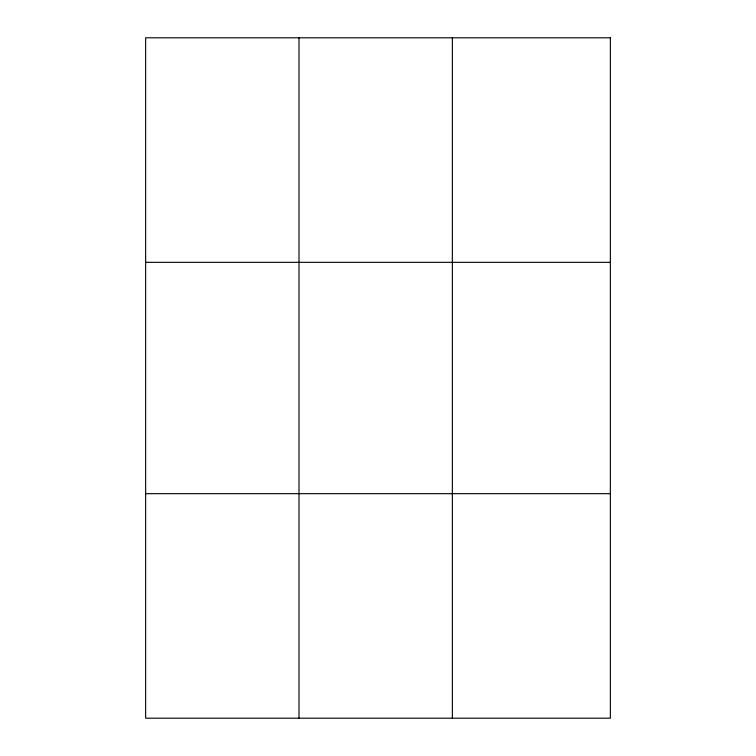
<?xml version="1.0" encoding="UTF-8"?>
<svg xmlns="http://www.w3.org/2000/svg" width="756" height="756" viewBox="0 0 756 756"><rect width="100%" height="100%" fill="white"/><g stroke="black" fill="none" stroke-linecap="round" stroke-linejoin="round"><path stroke-width="1.13" d="M298.998 718.2L298.998 37.8M452.353 718.2L452.353 37.8M145.643 262.332L610.357 262.332M145.643 493.668L610.357 493.668M610.357 37.8L145.643 37.8L145.643 718.2L610.357 718.2L610.357 37.8"/></g></svg>
